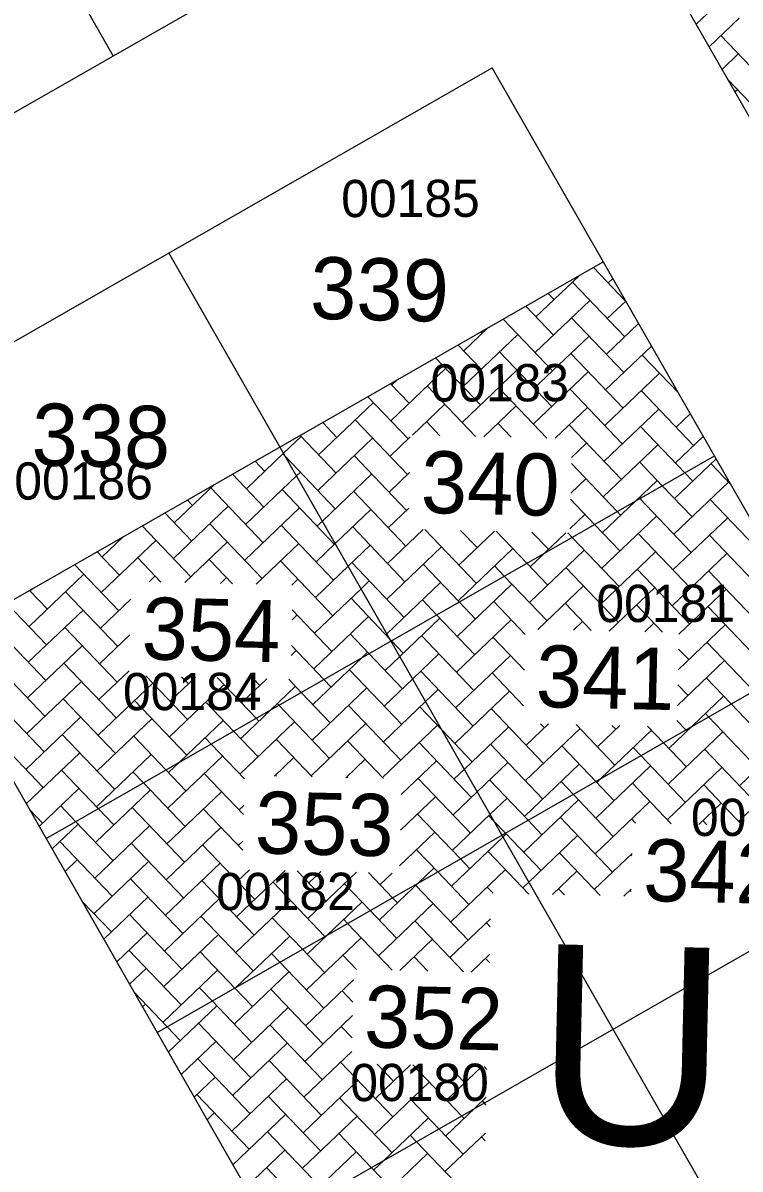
# Model space of a CAD drawing. Header units: metres. Extents: x 245225 to 248406, y 1633796 to 1637634.
# Drawn here: x 245810.71 to 245839.58, y 1636520.16 to 1636566.3 of the extents above; entities that cross this region are included whole.
import ezdxf
from ezdxf.enums import TextEntityAlignment as Align

# ---------------------------------------------------------------- set-up
doc = ezdxf.new("R2010")
doc.units = ezdxf.units.M
doc.header["$MEASUREMENT"] = 0
doc.layers.add('historique_numero_parcelle', color=7, linetype='Continuous')
doc.layers.add('LIMITES_PARCELLES', color=7, linetype='Continuous', lineweight=0, true_color=0xffffff)
doc.styles.add('Style-FANCY', font='FANCY.shx')
doc.styles.add('Style-WORKING', font='WORKING.shx')

# ---------------------------------------------------------------- blocks, each defined once
blk = doc.blocks.new('$U819_3_1')
at = {"color": 0, "linetype": 'Continuous', "lineweight": 0, "style": 'Style-WORKING'}
blk.add_text('352', height=0.2499, dxfattribs=at).set_placement((6353.3719, 5753.7482))
blk = doc.blocks.new('$U820_3_1')
at = {"color": 0, "linetype": 'Continuous', "lineweight": 0, "style": 'Style-WORKING'}
blk.add_text('342', height=0.2499, dxfattribs=at).set_placement((6354.482, 5754.3629))
blk = doc.blocks.new('$U821_3_1')
at = {"color": 0, "linetype": 'Continuous', "lineweight": 0, "style": 'Style-WORKING'}
blk.add_text('353', height=0.2499, dxfattribs=at).set_placement((6352.9147, 5754.5188))
blk = doc.blocks.new('$U822_3_1')
at = {"color": 0, "linetype": 'Continuous', "lineweight": 0, "style": 'Style-WORKING'}
blk.add_text('341', height=0.2499, dxfattribs=at).set_placement((6354.0319, 5755.1336))
blk = doc.blocks.new('$U823_3_1')
at = {"color": 0, "linetype": 'Continuous', "lineweight": 0, "style": 'Style-WORKING'}
blk.add_text('354', height=0.2499, dxfattribs=at).set_placement((6352.4408, 5755.2894))
blk = doc.blocks.new('$U824_3_1')
at = {"color": 0, "linetype": 'Continuous', "lineweight": 0, "style": 'Style-WORKING'}
blk.add_text('340', height=0.2499, dxfattribs=at).set_placement((6353.5511, 5755.9042))
blk = doc.blocks.new('$U825_3_1')
at = {"color": 0, "linetype": 'Continuous', "lineweight": 0, "style": 'Style-WORKING'}
blk.add_text('338', height=0.2499, dxfattribs=at).set_placement((6351.9802, 5756.0601))
blk = doc.blocks.new('$U826_3_1')
at = {"color": 0, "linetype": 'Continuous', "lineweight": 0, "style": 'Style-WORKING'}
blk.add_text('339', height=0.2499, dxfattribs=at).set_placement((6353.0876, 5756.6752))
blk = doc.blocks.new('$U1197_4_1')
at = {"color": 0, "linetype": 'Continuous', "lineweight": 0, "style": 'Style-WORKING'}
blk.add_text('U', height=0.8, dxfattribs=at).set_placement((6354.0638, 5753.3801))

msp = doc.modelspace()

# ---------------------------------------------------------------- linework, layer by layer
at = {"layer": 'limites_parcelles', "color": 7, "linetype": 'Continuous', "lineweight": 0}
for p, q in [((245814.346447, 1636564.974487), (245799.442866, 1636591.010666)), ((245798.72553, 1636556.03192), (245845.58928, 1636582.859598)), ((245861.386858, 1636525.071613), (245836.546192, 1636568.463943)), ((245837.815733, 1636566.246284), (245839.575699, 1636567.927415)), ((245838.336069, 1636565.338128), (245839.542786, 1636566.490792)), ((245840.913583, 1636563.584633), (245838.808529, 1636565.789425)), ((245838.856382, 1636564.428972), (245839.509873, 1636565.054169)), ((245802.699555, 1636549.089078), (245829.603351, 1636564.489918)), ((245860.902289, 1636509.814709), (245829.603351, 1636564.489918)), ((245840.88067, 1636562.14801), (245839.086249, 1636564.027602)), ((245839.375719, 1636563.520839), (245839.47696, 1636563.617546)), ((245847.884199, 1636502.362919), (245816.585261, 1636557.038127)), ((245807.170838, 1636541.27862), (245834.074634, 1636556.67946)), ((245831.363134, 1636554.461982), (245833.100602, 1636556.121622)), ((245834.970637, 1636555.097523), (245833.677309, 1636556.4515)), ((245834.268293, 1636555.832802), (245834.456436, 1636556.01154)), ((245834.937724, 1636553.6609), (245832.83267, 1636555.865692)), ((245831.330221, 1636553.025359), (245833.534014, 1636555.130435)), ((245832.097391, 1636555.163348), (245831.86102, 1636555.411827)), ((245834.23538, 1636554.396179), (245834.976773, 1636555.103384)), ((245832.064478, 1636553.726725), (245830.951864, 1636554.891514)), ((245832.031588, 1636552.291102), (245830.043731, 1636554.372177)), ((245834.904834, 1636552.225276), (245832.799757, 1636554.429069)), ((245834.202468, 1636552.959556), (245835.496109, 1636554.195251)), ((245828.424062, 1636551.654561), (245830.627855, 1636553.759638)), ((245828.456975, 1636553.091184), (245829.429507, 1636554.020153)), ((245829.192231, 1636553.792528), (245829.135575, 1636553.851841)), ((245829.159342, 1636552.356905), (245828.227419, 1636553.331505)), ((245831.297308, 1636551.588736), (245833.501101, 1636553.693812)), ((245834.169555, 1636551.522933), (245836.016445, 1636553.287095)), ((245829.126429, 1636550.920282), (245827.319286, 1636552.812168)), ((245831.998675, 1636550.854479), (245829.893598, 1636553.058271)), ((245834.871921, 1636550.788653), (245832.766844, 1636552.992446)), ((245837.095573, 1636551.402884), (245835.639091, 1636552.926643)), ((245825.517903, 1636550.283764), (245827.722719, 1636552.389818)), ((245828.391149, 1636550.217938), (245830.594965, 1636552.324015)), ((245825.550816, 1636551.720387), (245825.758412, 1636551.918684)), ((245831.264396, 1636550.152113), (245833.468211, 1636552.258189)), ((245834.136642, 1636550.08631), (245836.341457, 1636552.192363)), ((245826.253183, 1636550.986107), (245825.501975, 1636551.771519)), ((245828.934269, 1636549.649349), (245826.987439, 1636551.687474)), ((245831.807515, 1636549.583524), (245829.860685, 1636551.621648)), ((245834.839008, 1636549.35203), (245832.733931, 1636551.555823)), ((245837.712254, 1636549.286205), (245835.606178, 1636551.49002)), ((245837.042801, 1636551.457107), (245837.056095, 1636551.469806)), ((245822.612744, 1636548.912943), (245824.81656, 1636551.01902)), ((245826.22027, 1636549.549484), (245824.593842, 1636551.252182)), ((245826.385938, 1636549.707731), (245827.689806, 1636550.953194)), ((245829.259184, 1636549.641906), (245830.562052, 1636550.887392)), ((245832.13143, 1636549.576103), (245833.435298, 1636550.821566)), ((245834.103729, 1636548.649687), (245836.308544, 1636550.75574)), ((245837.009888, 1636550.020484), (245837.576431, 1636550.56165)), ((245823.347024, 1636549.61531), (245822.77753, 1636550.21151)), ((245826.187357, 1636548.112861), (245824.08228, 1636550.316654)), ((245827.498646, 1636549.682239), (245826.954526, 1636550.250851)), ((245830.370892, 1636549.616437), (245829.827773, 1636550.185025)), ((245834.806095, 1636547.915407), (245832.701019, 1636550.1192)), ((245837.355987, 1636548.187076), (245835.573265, 1636550.053397)), ((245821.202733, 1636548.972254), (245821.910401, 1636549.648223)), ((245823.314111, 1636548.178687), (245821.868397, 1636549.692196)), ((245822.579854, 1636547.47732), (245824.783647, 1636549.582397)), ((245825.484991, 1636548.847141), (245826.305149, 1636549.630561)), ((245836.976975, 1636548.583861), (245838.096768, 1636549.653494)), ((245833.998493, 1636494.413869), (245802.699555, 1636549.089078)), ((245832.793891, 1636548.802727), (245833.402385, 1636549.384943)), ((245834.070839, 1636547.214063), (245836.275631, 1636549.319117)), ((245811.642099, 1636533.467162), (245838.545895, 1636548.868001)), ((245819.706608, 1636547.543146), (245821.202733, 1636548.972254)), ((245820.440865, 1636548.244513), (245820.052085, 1636548.651524)), ((245821.279688, 1636548.838456), (245821.176121, 1636548.945856)), ((245823.281198, 1636546.742064), (245821.279688, 1636548.838456)), ((245826.154444, 1636546.676238), (245824.049367, 1636548.880031)), ((245836.944085, 1636547.148238), (245838.616104, 1636548.745361)), ((245821.723046, 1636548.063098), (245821.877488, 1636548.2116)), ((245825.452101, 1636547.411517), (245826.272236, 1636548.193938)), ((245834.631542, 1636546.627067), (245832.788279, 1636548.557791)), ((245836.447854, 1636547.66774), (245835.540352, 1636548.616774)), ((245837.679342, 1636547.849582), (245837.355987, 1636548.187076)), ((245839.197042, 1636547.73179), (245838.413598, 1636548.550948)), ((245816.800449, 1636546.172348), (245818.417223, 1636547.715723)), ((245820.407952, 1636546.807889), (245819.143952, 1636548.132187)), ((245819.673695, 1636546.106523), (245821.723046, 1636548.063098)), ((245822.762719, 1636546.246809), (245824.750734, 1636548.145774)), ((245832.761001, 1636547.367104), (245833.369472, 1636547.94832)), ((245835.373473, 1636547.052186), (245836.242719, 1636547.882494)), ((245836.911172, 1636545.711615), (245839.114965, 1636547.816692)), ((245820.375039, 1636545.371266), (245818.269985, 1636547.576059)), ((245823.248285, 1636545.305441), (245821.143231, 1636547.510233)), ((245826.121531, 1636545.239615), (245824.016477, 1636547.444407)), ((245837.646429, 1636546.412959), (245836.447854, 1636547.66774)), ((245816.767537, 1636544.735725), (245818.972329, 1636546.840779)), ((245817.535706, 1636546.873692), (245817.326663, 1636547.092538)), ((245819.640783, 1636544.6699), (245821.844575, 1636546.774977)), ((245833.723409, 1636546.107731), (245832.755366, 1636547.121168)), ((245834.037926, 1636545.77744), (245835.373473, 1636547.052186)), ((245835.539698, 1636547.147403), (245835.507462, 1636547.181151)), ((245837.613516, 1636544.976335), (245835.539698, 1636547.147403)), ((245840.485762, 1636544.910533), (245838.380708, 1636547.115325)), ((245817.502793, 1636545.437069), (245816.418507, 1636546.572201)), ((245823.283055, 1636545.338653), (245824.717821, 1636546.709151)), ((245825.419188, 1636545.974894), (245826.239323, 1636546.757315)), ((245832.728088, 1636545.930481), (245833.33656, 1636546.511697)), ((245834.005013, 1636544.340817), (245836.209806, 1636546.445871)), ((245834.773183, 1636546.478784), (245834.631542, 1636546.627067)), ((245836.87826, 1636544.274992), (245839.082052, 1636546.380069)), ((245817.469903, 1636544.001446), (245815.510351, 1636546.051865)), ((245820.342149, 1636543.935643), (245818.237072, 1636546.139436)), ((245823.215395, 1636543.869818), (245821.110318, 1636546.07361)), ((245822.546942, 1636546.040697), (245822.762719, 1636546.246809)), ((245826.088641, 1636543.803992), (245823.983565, 1636546.007784)), ((245825.386275, 1636544.538271), (245826.815928, 1636545.903885)), ((245828.961888, 1636543.738166), (245826.893907, 1636545.902099)), ((245828.994777, 1636545.17379), (245828.33053, 1636545.869186)), ((245834.74027, 1636545.042161), (245833.723409, 1636546.107731)), ((245813.862377, 1636543.364905), (245816.06617, 1636545.469982)), ((245813.89529, 1636544.801528), (245814.746128, 1636545.614254)), ((245814.629547, 1636545.502895), (245814.602218, 1636545.532529)), ((245817.226491, 1636543.76796), (245818.939416, 1636545.404156)), ((245828.259521, 1636544.472446), (245829.689174, 1636545.838059)), ((245830.997964, 1636544.547745), (245829.767153, 1636545.836273)), ((245831.867024, 1636545.107987), (245831.203776, 1636545.80336)), ((245831.702378, 1636544.950717), (245832.56242, 1636545.772234)), ((245832.814253, 1636545.587417), (245832.6404, 1636545.770447)), ((245834.70738, 1636543.606538), (245832.814253, 1636545.587417)), ((245837.580626, 1636543.540712), (245835.474549, 1636545.744528)), ((245840.452872, 1636543.474909), (245838.347795, 1636545.678702)), ((245814.596657, 1636544.067272), (245813.694062, 1636545.012192)), ((245820.098738, 1636543.702157), (245821.811662, 1636545.338354)), ((245822.514029, 1636544.604074), (245823.283055, 1636545.338653)), ((245823.802392, 1636544.43052), (245824.684908, 1636545.272528)), ((245825.353362, 1636543.101648), (245827.558154, 1636545.206702)), ((245828.226608, 1636543.035823), (245830.430401, 1636545.1409)), ((245831.099854, 1636542.969997), (245833.303647, 1636545.075074)), ((245831.132767, 1636544.40662), (245831.702378, 1636544.950717)), ((245833.972101, 1636542.904194), (245836.176893, 1636545.009248)), ((245836.845347, 1636542.838369), (245839.049139, 1636544.943446)), ((245814.563744, 1636542.630649), (245812.785907, 1636544.491856)), ((245816.265743, 1636543.78997), (245815.331913, 1636544.768615)), ((245819.13899, 1636543.724145), (245818.20416, 1636544.702813)), ((245823.182483, 1636542.433194), (245821.077406, 1636544.636987)), ((245826.055729, 1636542.367369), (245823.950652, 1636544.571161)), ((245828.272519, 1636542.987759), (245826.822898, 1636544.505359)), ((245831.834134, 1636543.672363), (245830.997964, 1636544.547745)), ((245810.956218, 1636541.994108), (245813.160034, 1636544.100184)), ((245815.789868, 1636543.800873), (245816.03328, 1636544.034359)), ((245822.481116, 1636543.167451), (245823.802392, 1636544.43052)), ((245830.089808, 1636544.027408), (245829.696144, 1636544.439533)), ((245831.801221, 1636542.23574), (245830.089808, 1636544.027408)), ((245834.674467, 1636542.169915), (245832.56939, 1636544.373707)), ((245837.547713, 1636542.104089), (245835.441637, 1636544.307905)), ((245840.41996, 1636542.038286), (245838.314883, 1636544.242079)), ((245818.663114, 1636543.735047), (245818.906526, 1636543.968533)), ((245821.535361, 1636543.669244), (245821.778772, 1636543.90273)), ((245824.322728, 1636543.522364), (245824.652018, 1636543.836905)), ((245825.362378, 1636541.705076), (245827.525264, 1636543.771079)), ((245828.193695, 1636541.5992), (245830.397511, 1636543.705276)), ((245831.43307, 1636541.88408), (245833.270757, 1636543.639451)), ((245834.306316, 1636541.818255), (245836.144003, 1636543.573625)), ((245811.690498, 1636542.696474), (245810.968618, 1636543.452206)), ((245810.989131, 1636543.430731), (245811.075056, 1636543.513785)), ((245814.530831, 1636541.194025), (245812.425754, 1636543.397818)), ((245813.829465, 1636541.928282), (245815.049499, 1636543.094645)), ((245822.448203, 1636541.730828), (245824.322728, 1636543.522364)), ((245825.482627, 1636541.496267), (245823.917739, 1636543.134538)), ((245837.121272, 1636541.696749), (245839.016249, 1636543.507822)), ((245811.657585, 1636541.259851), (245810.060462, 1636542.93187)), ((245810.923306, 1636540.557485), (245813.127121, 1636542.663561)), ((245823.14957, 1636540.996571), (245821.55147, 1636542.669613)), ((245827.364364, 1636542.467422), (245826.789985, 1636543.068736)), ((245828.928975, 1636542.301543), (245828.272519, 1636542.987759)), ((245830.932138, 1636541.674499), (245829.663231, 1636543.00291)), ((245833.589504, 1636541.834677), (245832.536477, 1636542.937084)), ((245836.46275, 1636541.768851), (245835.408724, 1636542.871282)), ((245840.387047, 1636540.601663), (245838.28197, 1636542.805456)), ((245821.542331, 1636542.270718), (245821.74586, 1636542.466107)), ((245822.41529, 1636540.294205), (245824.619106, 1636542.400282)), ((245825.882714, 1636540.79692), (245827.492352, 1636542.334456)), ((245828.896062, 1636540.86492), (245827.364364, 1636542.467422)), ((245828.160783, 1636540.162577), (245830.364598, 1636542.268653)), ((245832.869693, 1636541.851167), (245833.237844, 1636542.202828)), ((245811.624672, 1636539.823228), (245809.519595, 1636542.027021)), ((245814.497918, 1636539.757402), (245812.392842, 1636541.961195)), ((245824.639919, 1636540.907413), (245823.884826, 1636541.697915)), ((245825.320449, 1636541.665025), (245825.362378, 1636541.705076)), ((245835.742939, 1636541.785342), (245836.11109, 1636542.137002)), ((245837.088359, 1636540.260126), (245838.983336, 1636542.071199)), ((245813.796552, 1636540.491659), (245815.016586, 1636541.658022)), ((245825.548075, 1636541.42775), (245825.482627, 1636541.496267)), ((245826.022816, 1636540.930746), (245825.548075, 1636541.42775)), ((245828.863149, 1636539.428297), (245826.757072, 1636541.632112)), ((245830.899226, 1636540.237876), (245829.630318, 1636541.566287)), ((245840.126532, 1636539.403316), (245838.249057, 1636541.368833)), ((245810.890416, 1636539.121861), (245813.094208, 1636541.226938)), ((245816.113382, 1636525.656703), (245843.017178, 1636541.057543)), ((245821.509418, 1636540.834095), (245821.712947, 1636541.029484)), ((245822.82263, 1636539.867764), (245821.51858, 1636541.23399)), ((245824.361189, 1636540.747755), (245824.586193, 1636540.963659)), ((245825.989903, 1636539.494123), (245824.639919, 1636540.907413)), ((245825.287537, 1636540.228402), (245825.882714, 1636540.79692)), ((245826.40305, 1636539.888764), (245827.459439, 1636540.897833)), ((245828.127893, 1636538.726953), (245830.331685, 1636540.83203)), ((245837.5148, 1636540.667466), (245837.107438, 1636541.092908)), ((245811.59176, 1636538.386605), (245809.486683, 1636540.590398)), ((245814.465006, 1636538.320779), (245812.359929, 1636540.524572)), ((245822.3824, 1636538.858582), (245824.361189, 1636540.747755)), ((245837.055446, 1636538.823503), (245838.950424, 1636540.634576)), ((245813.763662, 1636539.056036), (245814.983673, 1636540.221399)), ((245817.338252, 1636538.254954), (245815.662005, 1636540.009807)), ((245816.635908, 1636538.990233), (245817.656481, 1636539.964113)), ((245817.371165, 1636539.691577), (245817.098628, 1636539.976894)), ((245820.098185, 1636538.307755), (245818.534251, 1636539.944004)), ((245819.509154, 1636538.924407), (245820.529728, 1636539.898288)), ((245820.243411, 1636539.625774), (245819.970874, 1636539.911091)), ((245821.914474, 1636539.347427), (245821.407497, 1636539.878178)), ((245823.116657, 1636539.559948), (245822.82263, 1636539.867764)), ((245825.95699, 1636538.0575), (245823.851913, 1636540.261292)), ((245825.254647, 1636538.792779), (245826.40305, 1636539.888764)), ((245828.830236, 1636537.991674), (245826.72416, 1636540.195489)), ((245830.866313, 1636538.801252), (245829.597406, 1636540.129664)), ((245839.218376, 1636538.88298), (245838.216144, 1636539.93221)), ((245810.857503, 1636537.685238), (245813.061295, 1636539.790315)), ((245813.730749, 1636537.619413), (245815.934541, 1636539.72449)), ((245816.602995, 1636537.55361), (245818.807788, 1636539.658664)), ((245820.690094, 1636538.646286), (245821.680034, 1636539.592861)), ((245822.349487, 1636537.421959), (245824.55328, 1636539.527036)), ((245826.922387, 1636538.980631), (245827.426526, 1636539.46121)), ((245828.09498, 1636537.29033), (245830.298772, 1636539.395407)), ((245837.481888, 1636539.230843), (245837.074548, 1636539.657285)), ((245811.558847, 1636536.949982), (245809.453793, 1636539.154774)), ((245814.432093, 1636536.884156), (245812.327039, 1636539.088949)), ((245817.305339, 1636536.818331), (245815.200285, 1636539.023123)), ((245819.189029, 1636537.787441), (245818.072531, 1636538.95732)), ((245823.083744, 1636538.123325), (245821.914474, 1636539.347427)), ((245825.221734, 1636537.356156), (245826.922387, 1636538.980631)), ((245837.646345, 1636537.982749), (245838.917511, 1636539.197953)), ((245819.476241, 1636537.487784), (245820.690094, 1636538.646286)), ((245821.006341, 1636538.828091), (245820.945777, 1636538.891495)), ((245823.050831, 1636536.686702), (245821.006341, 1636538.828091)), ((245825.924077, 1636536.620877), (245823.819023, 1636538.825669)), ((245827.583096, 1636537.825195), (245826.69127, 1636538.759866)), ((245831.66957, 1636536.489248), (245829.564516, 1636538.694041)), ((245838.310243, 1636538.363643), (245838.183254, 1636538.496586)), ((245840.321221, 1636537.728417), (245839.218376, 1636538.88298)), ((245810.82459, 1636536.248615), (245813.028383, 1636538.353692)), ((245813.697836, 1636536.18279), (245815.901629, 1636538.287867)), ((245817.019022, 1636536.545817), (245818.774875, 1636538.222041)), ((245819.443329, 1636536.051161), (245821.647121, 1636538.156238)), ((245820.210498, 1636538.189151), (245820.098185, 1636538.307755)), ((245822.316575, 1636535.985336), (245824.520367, 1636538.090413)), ((245825.188821, 1636535.919533), (245827.393613, 1636538.024587)), ((245830.968226, 1636537.224505), (245831.863037, 1636538.079234)), ((245831.702483, 1636537.925871), (245831.54912, 1636538.086426)), ((245834.542816, 1636536.423423), (245832.985743, 1636538.053513)), ((245833.840472, 1636537.158702), (245834.736283, 1636538.013409)), ((245834.575729, 1636537.860046), (245834.422366, 1636538.0206)), ((245837.402087, 1636537.843307), (245837.041635, 1636538.220662)), ((245840.288308, 1636536.291794), (245838.310243, 1636538.363643)), ((245811.525934, 1636535.513359), (245809.42088, 1636537.718151)), ((245814.39918, 1636535.447533), (245812.294126, 1636537.652326)), ((245816.464584, 1636536.227432), (245815.167372, 1636537.5865)), ((245820.177585, 1636536.752528), (245819.189029, 1636537.787441)), ((245828.797323, 1636536.555051), (245827.583096, 1636537.825195)), ((245828.482373, 1636536.255186), (245830.26586, 1636537.958784)), ((245830.935313, 1636535.787882), (245833.139106, 1636537.892959)), ((245833.97525, 1636535.88128), (245836.012352, 1636537.827133)), ((245836.493931, 1636537.322971), (245835.857989, 1636537.987711)), ((245836.680806, 1636535.656253), (245838.884598, 1636537.76133)), ((245836.713718, 1636537.092876), (245837.646345, 1636537.982749)), ((245837.448975, 1636537.79422), (245837.402087, 1636537.843307)), ((245839.554052, 1636535.590428), (245841.757844, 1636537.695504)), ((245818.280896, 1636537.268105), (245818.039618, 1636537.520697)), ((245819.623066, 1636535.862995), (245818.280896, 1636537.268105)), ((245822.356602, 1636535.942408), (245820.912864, 1636537.454872)), ((245825.229848, 1636535.876582), (245823.786111, 1636537.389046)), ((245828.764411, 1636535.118428), (245826.658357, 1636537.323243)), ((245831.636657, 1636535.052625), (245829.531603, 1636537.257417)), ((245833.768486, 1636535.762985), (245832.404849, 1636537.191592)), ((245835.584798, 1636536.803657), (245835.277095, 1636537.125789)), ((245837.416062, 1636536.357597), (245836.493931, 1636537.322971)), ((245810.843832, 1636534.861811), (245812.99547, 1636536.917069)), ((245813.664923, 1636534.746167), (245815.868716, 1636536.851244)), ((245816.53717, 1636534.680364), (245818.741962, 1636536.785418)), ((245820.837001, 1636535.977221), (245821.614208, 1636536.719615)), ((245823.710247, 1636535.911396), (245824.487454, 1636536.65379)), ((245837.383149, 1636534.920974), (245835.584798, 1636536.803657)), ((245840.255395, 1636534.855171), (245838.150341, 1636537.059963)), ((245813.739163, 1636534.668446), (245812.261213, 1636536.215702)), ((245817.272426, 1636535.381708), (245816.464584, 1636536.227432)), ((245816.570083, 1636536.116987), (245817.019022, 1636536.545817)), ((245825.941297, 1636535.233118), (245827.3607, 1636536.587964)), ((245828.062067, 1636535.853707), (245828.482373, 1636536.255186)), ((245829.002709, 1636535.34703), (245830.232947, 1636536.522161)), ((245830.9024, 1636534.351259), (245833.106193, 1636536.456335)), ((245833.774647, 1636534.285456), (245835.979439, 1636536.39051)), ((245836.647893, 1636534.21963), (245838.851685, 1636536.324707)), ((245839.521139, 1636534.153805), (245841.724931, 1636536.258881)), ((245815.556451, 1636535.708096), (245815.134459, 1636536.149877)), ((245817.239536, 1636533.946084), (245815.556451, 1636535.708096)), ((245819.590153, 1636534.426372), (245818.006706, 1636536.084074)), ((245820.920979, 1636535.975298), (245820.879952, 1636536.018248)), ((245823.793225, 1636535.909495), (245823.753198, 1636535.952423)), ((245828.731521, 1636533.682805), (245826.625444, 1636535.88662)), ((245831.043041, 1636534.202998), (245829.49869, 1636535.820794)), ((245832.860353, 1636535.243648), (245832.371936, 1636535.754969)), ((245834.509903, 1636534.9868), (245833.768486, 1636535.762985)), ((245833.807559, 1636535.722079), (245833.97525, 1636535.88128)), ((245811.364168, 1636533.953655), (245812.962557, 1636535.480446)), ((245813.632011, 1636533.309544), (245815.835803, 1636535.414621)), ((245816.504257, 1636533.243741), (245818.709049, 1636535.348795)), ((245828.029154, 1636534.417084), (245829.002709, 1636535.34703)), ((245834.477013, 1636533.551176), (245832.860353, 1636535.243648)), ((245836.808093, 1636534.051917), (245835.244182, 1636535.689166)), ((245839.68134, 1636533.986091), (245838.117429, 1636535.62334)), ((245812.831007, 1636534.14811), (245812.2283, 1636534.779079)), ((245819.410416, 1636534.614538), (245819.598582, 1636534.794276)), ((245825.908384, 1636533.796495), (245827.327788, 1636535.151341)), ((245829.522045, 1636534.438897), (245830.200034, 1636535.085538)), ((245830.869487, 1636532.914636), (245833.07328, 1636535.019712)), ((245833.741734, 1636532.848833), (245835.946526, 1636534.953887)), ((245837.916803, 1636534.026517), (245838.818772, 1636534.888084)), ((245811.493044, 1636534.077736), (245810.992905, 1636534.601328)), ((245814.36629, 1636534.01191), (245813.739163, 1636534.668446)), ((245817.206623, 1636532.509461), (245815.101546, 1636534.713254)), ((245819.55724, 1636532.989749), (245817.973793, 1636534.647451)), ((245828.318597, 1636532.642989), (245826.592531, 1636534.449997)), ((245827.996241, 1636532.980461), (245829.522045, 1636534.438897)), ((245829.684588, 1636534.1551), (245829.465777, 1636534.384171)), ((245834.4441, 1636532.114553), (245832.339023, 1636534.318346)), ((245811.883505, 1636533.045522), (245812.929667, 1636534.044823)), ((245814.333377, 1636532.575287), (245812.831007, 1636534.14811)), ((245813.599098, 1636531.872921), (245815.802913, 1636533.978997)), ((245816.471344, 1636531.807118), (245818.676159, 1636533.913172)), ((245830.134908, 1636533.683662), (245829.684588, 1636534.1551)), ((245831.603767, 1636533.617002), (245831.043041, 1636534.202998)), ((245835.37147, 1636534.08483), (245835.21127, 1636534.252543)), ((245838.244716, 1636534.019004), (245838.084516, 1636534.186717)), ((245825.875471, 1636532.359872), (245827.294898, 1636533.715718)), ((245827.963329, 1636531.543838), (245830.042359, 1636533.529741)), ((245830.042359, 1636533.529741), (245830.167144, 1636533.649915)), ((245831.570854, 1636532.180379), (245830.134908, 1636533.683662)), ((245831.082032, 1636531.713452), (245833.04039, 1636533.584089)), ((245814.300464, 1636531.138664), (245812.195388, 1636533.342456)), ((245817.17371, 1636531.072838), (245815.068634, 1636533.276631)), ((245820.045957, 1636531.007036), (245817.94088, 1636533.210828)), ((245819.377503, 1636533.177915), (245819.565669, 1636533.357653)), ((245820.584665, 1636517.846245), (245847.488461, 1636533.247084)), ((245827.410464, 1636532.123653), (245826.559618, 1636533.013374)), ((245831.073945, 1636531.229511), (245829.432864, 1636532.947548)), ((245812.403841, 1636532.137366), (245812.896754, 1636532.6082)), ((245813.566208, 1636530.437297), (245815.77, 1636532.542374)), ((245816.438454, 1636530.371495), (245818.643246, 1636532.476549)), ((245828.698608, 1636532.246182), (245828.318597, 1636532.642989)), ((245833.947191, 1636531.163685), (245832.306111, 1636532.881723)), ((245833.708821, 1636531.41221), (245835.231534, 1636532.866715)), ((245835.229152, 1636532.762743), (245835.178357, 1636532.81592)), ((245819.3117, 1636530.305669), (245821.266991, 1636532.173375)), ((245819.34459, 1636531.741292), (245819.831367, 1636532.206265)), ((245822.919203, 1636530.94121), (245821.752863, 1636532.162244)), ((245822.184946, 1636530.239843), (245824.140237, 1636532.10755)), ((245822.217836, 1636531.675467), (245822.703614, 1636532.140462)), ((245825.593152, 1636531.083003), (245824.626109, 1636532.096418)), ((245825.090083, 1636531.609664), (245825.57686, 1636532.074637)), ((245826.633083, 1636531.679341), (245827.261985, 1636532.279095)), ((245828.665695, 1636530.809559), (245827.410464, 1636532.123653)), ((245827.930439, 1636530.108215), (245830.134231, 1636532.213292)), ((245832.023696, 1636531.207752), (245833.007477, 1636532.147466)), ((245817.140798, 1636529.636215), (245815.035721, 1636531.840008)), ((245820.013044, 1636529.570413), (245817.907967, 1636531.774205)), ((245822.86873, 1636529.523994), (245820.781213, 1636531.708379)), ((245824.685019, 1636530.563667), (245823.654459, 1636531.642554)), ((245825.057193, 1636530.174041), (245826.633083, 1636531.679341)), ((245828.632782, 1636529.372936), (245826.526706, 1636531.576751)), ((245830.836575, 1636531.478013), (245831.082032, 1636531.713452)), ((245813.963827, 1636529.411921), (245815.737087, 1636531.105751)), ((245829.638322, 1636531.262401), (245829.399952, 1636531.510925)), ((245832.510568, 1636531.196598), (245832.273198, 1636531.4451)), ((245834.896942, 1636531.141926), (245835.198621, 1636531.430092)), ((245835.196239, 1636531.32612), (245835.145444, 1636531.379297)), ((245814.267552, 1636529.702041), (245813.094374, 1636530.930233)), ((245816.405541, 1636528.934871), (245818.610334, 1636531.039925)), ((245819.278787, 1636528.869046), (245821.48258, 1636530.974123)), ((245822.962988, 1636529.577849), (245824.355826, 1636530.908297)), ((245825.02428, 1636528.737417), (245827.229072, 1636530.842471)), ((245825.792449, 1636530.875384), (245825.593152, 1636531.083003)), ((245817.107885, 1636528.199592), (245815.002831, 1636530.404384)), ((245819.980131, 1636528.13379), (245817.875077, 1636530.338582)), ((245821.960574, 1636529.003658), (245820.748323, 1636530.272756)), ((245823.776863, 1636530.043331), (245823.621569, 1636530.20693)), ((245825.759536, 1636529.438761), (245824.685019, 1636530.563667)), ((245827.897526, 1636528.671592), (245829.526594, 1636530.227688)), ((245825.575214, 1636528.160648), (245823.776863, 1636530.043331)), ((245828.44846, 1636528.094822), (245826.493816, 1636530.141128)), ((245829.519425, 1636529.91477), (245829.367062, 1636530.075302)), ((245814.484163, 1636528.503765), (245815.704175, 1636529.669128)), ((245816.372628, 1636527.498248), (245818.577421, 1636529.603302)), ((245819.291893, 1636527.47638), (245821.449667, 1636529.5375)), ((245822.119121, 1636527.366597), (245824.322913, 1636529.471674)), ((245822.152033, 1636528.80322), (245822.962988, 1636529.577849)), ((245822.88629, 1636529.504587), (245822.86873, 1636529.523994)), ((245825.884133, 1636528.15357), (245827.196159, 1636529.405848)), ((245817.074972, 1636526.762969), (245814.969918, 1636528.967761)), ((245819.235129, 1636527.443672), (245817.842164, 1636528.901959)), ((245821.051418, 1636528.483345), (245820.71541, 1636528.836133)), ((245822.853377, 1636528.067964), (245821.960574, 1636529.003658)), ((245828.757379, 1636528.087745), (245829.493681, 1636528.791065)), ((245822.820464, 1636526.631341), (245821.051418, 1636528.483345)), ((245824.138591, 1636528.19356), (245823.588656, 1636528.770307)), ((245827.011837, 1636528.127735), (245826.460903, 1636528.704505)), ((245829.486512, 1636528.478147), (245829.334149, 1636528.638679)), ((245815.0035, 1636527.595632), (245815.671262, 1636528.232505)), ((245816.339716, 1636526.061625), (245818.544508, 1636528.166679)), ((245819.212962, 1636525.9958), (245821.416754, 1636528.100877)), ((245818.326973, 1636526.923336), (245817.809252, 1636527.465336)), ((245819.947218, 1636526.697166), (245819.235129, 1636527.443672)), ((245819.245875, 1636527.432423), (245819.291893, 1636527.47638)), ((245822.787574, 1636525.195718), (245820.682498, 1636527.39951)), ((245822.086208, 1636525.929974), (245824.011842, 1636527.769352)), ((245816.509685, 1636525.883686), (245815.195843, 1636527.259139)), ((245823.991412, 1636526.877586), (245823.555744, 1636527.333684)), ((245815.523813, 1636526.686477), (245815.638349, 1636526.795882)), ((245816.563486, 1636524.870188), (245818.511595, 1636526.730056)), ((245819.914328, 1636525.261543), (245818.326973, 1636526.923336)), ((245819.180049, 1636524.559177), (245821.383841, 1636526.664254)), ((245819.881416, 1636523.82492), (245817.776339, 1636526.028713)), ((245822.053295, 1636524.493351), (245823.978929, 1636526.332729)), ((245817.042082, 1636525.327346), (245816.509685, 1636525.883686)), ((245822.754662, 1636523.759094), (245820.649585, 1636525.962887)), ((245823.958499, 1636525.440963), (245823.522831, 1636525.897061)), ((245817.083822, 1636523.962032), (245818.478705, 1636525.294433)), ((245819.147136, 1636523.122554), (245821.350951, 1636525.22863)), ((245822.020382, 1636523.056728), (245823.946016, 1636524.896106)), ((245819.848503, 1636522.388297), (245817.743426, 1636524.59209)), ((245822.721749, 1636522.322471), (245820.616672, 1636524.526264)), ((245825.594995, 1636522.256646), (245823.489918, 1636524.460438)), ((245824.892628, 1636522.990925), (245826.315123, 1636524.349701)), ((245825.627908, 1636523.693269), (245824.971475, 1636524.380484)), ((245828.363697, 1636522.299243), (245826.408098, 1636524.347571)), ((245827.765875, 1636522.9251), (245829.187369, 1636524.283898)), ((245828.501154, 1636523.627443), (245827.844721, 1636524.314658)), ((245829.387797, 1636524.169278), (245829.281345, 1636524.281745)), ((245817.604158, 1636523.053876), (245818.445792, 1636523.85781)), ((245819.114223, 1636521.685931), (245821.318039, 1636523.792007)), ((245821.987469, 1636521.620105), (245824.191285, 1636523.726182)), ((245824.859716, 1636521.554302), (245827.064531, 1636523.660356)), ((245819.81559, 1636520.951674), (245817.710513, 1636523.155467)), ((245822.688836, 1636520.885848), (245820.583759, 1636523.089641)), ((245825.562082, 1636520.820023), (245823.457005, 1636523.023815)), ((245827.455541, 1636521.778907), (245826.329252, 1636522.958013)), ((245828.905954, 1636522.609905), (245829.362053, 1636523.045573)), ((245829.272853, 1636522.819556), (245829.202498, 1636522.892187)), ((245829.354884, 1636522.732655), (245829.272853, 1636522.819556)), ((245818.123472, 1636522.144743), (245818.412879, 1636522.421187)), ((245819.163145, 1636520.328454), (245821.285126, 1636522.355384)), ((245827.732962, 1636521.488477), (245828.905954, 1636522.609905)), ((245821.954579, 1636520.184482), (245824.158372, 1636522.289559)), ((245825.235859, 1636520.508413), (245827.031618, 1636522.223733)), ((245828.468241, 1636522.19082), (245828.363697, 1636522.299243)), ((245822.655923, 1636519.449225), (245820.550846, 1636521.653018)), ((245824.731096, 1636520.218898), (245823.424092, 1636521.587192)), ((245826.547408, 1636521.25957), (245826.296339, 1636521.521389)), ((245828.435328, 1636520.754197), (245827.455541, 1636521.778907)), ((245827.700072, 1636520.052853), (245829.32914, 1636521.60895)), ((245829.321971, 1636521.296032), (245829.169585, 1636521.455564)), ((245828.402415, 1636519.317574), (245826.547408, 1636521.25957)), ((245819.683481, 1636519.420298), (245821.252213, 1636520.918761)), ((245821.921667, 1636518.747859), (245824.125459, 1636520.852936)), ((245824.793913, 1636518.682056), (245826.998705, 1636520.78711)), ((245824.826826, 1636520.118679), (245825.235859, 1636520.508413)), ((245822.005651, 1636518.658912), (245820.517956, 1636520.217395)), ((245825.529169, 1636519.3834), (245824.731096, 1636520.218898))]:
    msp.add_line(p, q, dxfattribs=at)

# ---------------------------------------------------------------- block references
at = {"layer": 'limites_parcelles', "color": 7, "linetype": 'Continuous', "lineweight": 0, "xscale": 10, "yscale": 10, "zscale": 10, "rotation": 358.687592}
for name in ['$U826_3_1', '$U826_3_1', '$U826_3_1', '$U826_3_1', '$U826_3_1', '$U826_3_1', '$U825_3_1', '$U825_3_1', '$U825_3_1', '$U825_3_1', '$U825_3_1', '$U825_3_1', '$U824_3_1', '$U824_3_1', '$U824_3_1', '$U824_3_1', '$U824_3_1', '$U824_3_1', '$U823_3_1', '$U823_3_1', '$U823_3_1', '$U823_3_1', '$U823_3_1', '$U823_3_1', '$U822_3_1', '$U822_3_1', '$U822_3_1', '$U822_3_1', '$U822_3_1', '$U822_3_1', '$U821_3_1', '$U821_3_1', '$U821_3_1', '$U821_3_1', '$U821_3_1', '$U821_3_1', '$U820_3_1', '$U820_3_1', '$U820_3_1', '$U820_3_1', '$U820_3_1', '$U820_3_1', '$U1197_4_1', '$U1197_4_1', '$U1197_4_1', '$U1197_4_1', '$U1197_4_1', '$U1197_4_1', '$U819_3_1', '$U819_3_1', '$U819_3_1', '$U819_3_1', '$U819_3_1', '$U819_3_1']:
    msp.add_blockref(name, (180989.543124, 1580457.839142), dxfattribs=at)

# ---------------------------------------------------------------- texts
at = {"layer": 'historique_numero_parcelle', "color": 92, "linetype": 'Continuous', "lineweight": 0, "style": 'Style-FANCY'}
for s, p in [('00185', (245826.31062, 1636559.234327)), ('00183', (245829.906358, 1636551.811589)), ('00186', (245813.149641, 1636547.863283)), ('00181', (245836.585756, 1636542.931894)), ('00184', (245817.524645, 1636539.382709)), ('00179', (245840.39045, 1636534.320719)), ('00182', (245821.278675, 1636531.333875)), ('00180', (245826.676314, 1636523.64586))]:
    msp.add_text(s, height=1.499994, rotation=0.1323, dxfattribs=at).set_placement(p, align=Align.MIDDLE_CENTER)

doc.saveas('drawing.dxf')
